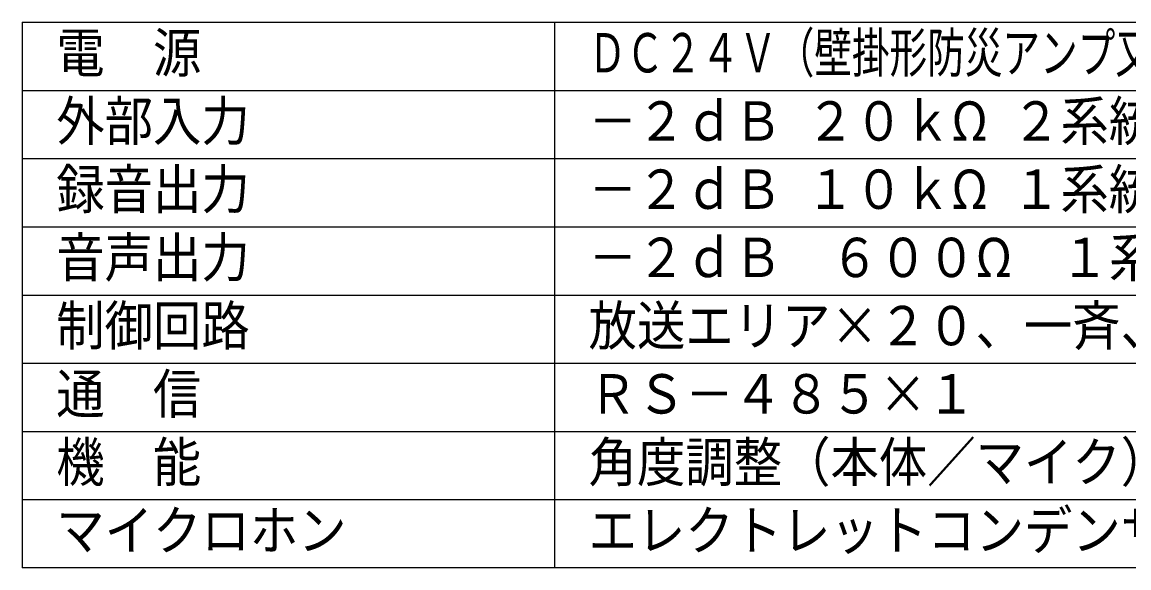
# Model space of a CAD drawing. Units: millimetres, scale not verified. Extents: x -62 to 63, y -56 to 57.
# Drawn here: x -62.5 to 18.6, y -56.4 to -16.4 of the extents above; entities that cross this region are included whole.
import ezdxf
from ezdxf.enums import TextEntityAlignment as Align

# ---------------------------------------------------------------- set-up
doc = ezdxf.new("R2010")
doc.units = ezdxf.units.MM
doc.header["$LTSCALE"] = 0.190051
doc.layers.add('0-0_MOJI1', color=2, linetype='Continuous')
doc.layers.add('0-3_WAKU', color=7, linetype='Continuous')
doc.styles.add('ＭＳ ゴシック', font='')
doc.styles.get('ＭＳ ゴシック').set_extended_font_data('MS Gothic')

msp = doc.modelspace()

# ---------------------------------------------------------------- linework, layer by layer
at = {"layer": '0-3_WAKU', "color": 4}
for p, q in [((-62.4953, -16.4076), (-62.4953, -56.4077)), ((-62.4953, -16.4076), (62.5049, -16.4076)), ((-23.4952, -16.4076), (-23.4952, -56.4077)), ((62.5049, -56.4077), (-62.4953, -56.4077))]:
    msp.add_line(p, q, dxfattribs=at)
at = {"layer": '0-3_WAKU', "color": 1}
for p, q in [((-62.4953, -21.4076), (62.5049, -21.4076)), ((-62.4953, -26.4076), (62.5049, -26.4076)), ((-62.4953, -31.4077), (62.5049, -31.4077)), ((-62.4953, -36.4077), (62.5049, -36.4077)), ((-62.4953, -41.4077), (62.5049, -41.4077)), ((-62.4953, -46.4077), (62.5049, -46.4077)), ((-62.4953, -51.4077), (62.5049, -51.4077))]:
    msp.add_line(p, q, dxfattribs=at)

# ---------------------------------------------------------------- texts
at = {"layer": '0-0_MOJI1', "style": 'ＭＳ ゴシック'}
for s, width, p in [('電  源', 0.9, (-59.9953, -20.9628)), ('ＤＣ２４Ｖ（壁掛形防災アンプ又は別売ＡＣアダプターより供給）', 0.7, (-20.9952, -20.9628)), ('外部入力', 0.9, (-59.9953, -25.9628)), ('－２ｄＢ ２０ｋΩ ２系統（不平衡）', 0.9, (-20.9952, -25.9628)), ('－２ｄＢ １０ｋΩ １系統（不平衡）', 0.9, (-20.9952, -30.9628)), ('録音出力', 0.9, (-59.9953, -30.9628)), ('音声出力', 0.9, (-59.9953, -35.9628)), ('－２ｄＢ\u3000６００Ω\u3000１系統（平衡）', 0.9, (-20.9952, -35.9628)), ('制御回路', 0.9, (-59.9953, -40.9628)), ('放送エリア×２０、一斉、個別', 0.9, (-20.9952, -40.9628)), ('通  信', 0.9, (-59.9953, -45.9628)), ('ＲＳ－４８５×１', 0.9, (-20.9952, -45.9628)), ('機  能', 0.9, (-59.9953, -50.9628)), ('角度調整（本体／マイク）、コールサイン１０種類', 0.9, (-20.9952, -50.9628)), ('エレクトレットコンデンサ型', 0.9, (-20.9952, -55.9628)), ('マイクロホン', 0.9, (-59.9953, -55.9628))]:
    msp.add_text(s, height=2.887, dxfattribs=dict(at, width=width)).set_placement(p, align=Align.BOTTOM_LEFT)

doc.saveas('drawing.dxf')
